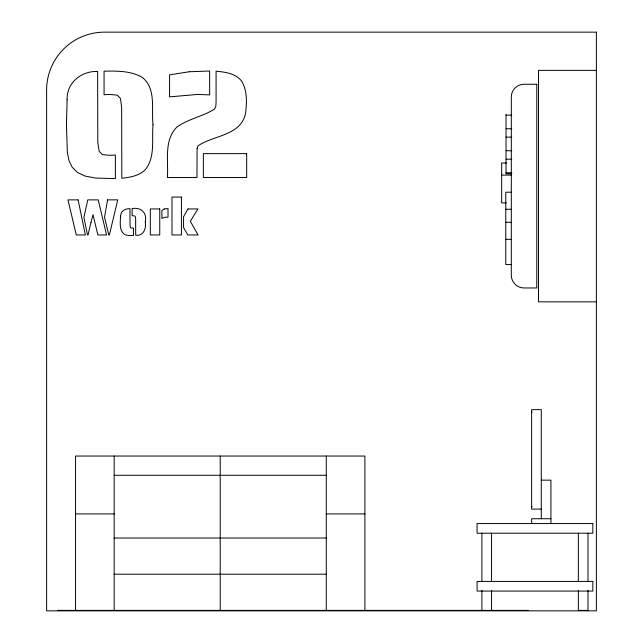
<?xml version="1.0" encoding="UTF-8"?>
<svg xmlns="http://www.w3.org/2000/svg" width="643" height="643" viewBox="0 0 643 643"><rect width="100%" height="100%" fill="white"/><g stroke="black" fill="none" stroke-linecap="round" stroke-linejoin="round"><path stroke-width="0.96" d="M596.382 70.368L538.512 70.368L538.512 301.848L596.382 301.848M506.033 115.161L511.772 115.161M506.033 128.745L511.772 128.745M506.033 137.144L511.772 137.144M506.033 150.727L511.772 150.727M506.033 159.207L511.772 159.207M506.491 163.017L501.669 163.017L501.669 202.891L506.491 202.891M506.033 172.79L511.772 172.79M511.772 173.787L506.033 173.787L506.033 114.197M501.669 175.105L511.314 175.105M511.145 192.209L505.768 192.209L505.768 264.562L511.145 264.562M505.768 209.264L511.145 209.264M505.768 222.285L511.145 222.285M505.768 239.341L511.145 239.341M531.632 412.05L532.115 412.05M114.181 475.281L326.274 475.281M541.277 480.16L550.922 480.16L550.922 523.563M531.632 506.684L532.115 506.684M541.277 509.095L531.632 509.095L531.632 409.639L541.277 409.639L541.277 518.74M75.552 513.918L114.181 513.918M326.274 513.918L364.902 513.918M550.922 518.74L531.632 518.74L531.632 523.563M114.181 538.03L326.274 538.03M114.181 574.199L326.274 574.199M57.645 610.368L528.088 610.368M587.999 533.208L587.999 581.304M587.999 590.322L587.999 610.368L578.354 610.368L578.354 590.322M578.354 533.208L578.354 581.304M491.549 533.208L491.549 581.304M491.549 590.322L491.549 610.368M481.904 533.208L481.904 581.304M481.904 590.322L481.904 610.368M364.902 610.368L364.902 456.048L75.552 456.048L75.552 610.368M326.274 456.048L326.274 610.368M220.227 456.048L220.227 610.368M114.181 456.048L114.181 610.368M67.121 99.786L66.43 124.879L67.346 152.415L68.994 160.597L72.088 167.1L77.385 172.477L85.021 176.053L95.598 178.063L115.386 178.577L115.386 155.011L109.728 155.325L102.382 154.633L99.175 151.346L97.792 142.167L97.64 71.486C81.34 70.754 66.486 82.883 67.121 99.786M153.026 124.879C151.652 139.796 155.518 157.487 145.013 169.993C138.775 175.925 130.039 177.355 121.816 178.272L121.664 107.437L120.434 98.411L117.147 95.116L109.728 94.433L104.07 94.738L104.07 71.172C116.905 70.923 130.593 70.762 142.087 77.24C156.498 88.485 151.226 109.206 153.026 124.879M197.112 148.284L196.959 177.508L167.429 177.508C168.498 160.71 163.756 140.6 176.688 127.25C188.086 118.842 202.609 116.672 214.4 109.117L215.775 106.593L216.08 102.39L216.08 71.172C225.203 72.088 235.74 73.366 241.688 81.219C247.451 90.928 246.912 102.993 245.457 113.819C240.402 135.89 213.637 135.134 198.028 145.832L197.112 148.284M145.286 222.004C146.371 228.466 143.638 236.302 135.697 235.258L135.641 218.532L135.335 216.667L134.524 215.879L132.128 215.726L132.128 208.541C140.97 207.062 147.368 212.761 145.286 222.004M120.651 215.775C119.751 226.585 119.076 237.38 133.551 235.362L133.551 228.169L131.204 228.016L130.344 227.252L130.039 225.42L129.982 208.637C125.514 208.597 120.755 210.671 120.651 215.775M107.59 199.869L104.528 217.101L108.763 234.952L109.374 234.952L117.741 199.869L107.59 199.869M90.968 222.357L88.059 234.952L87.496 234.952L83.928 217.406L87.753 199.869L98.21 199.869L106.569 234.952L97.849 234.952L93.01 214.658L90.968 222.357M187.997 208.943L183.56 216.699L183.56 227.509L187.796 234.952L198.092 234.952L190.296 221.288L197.94 208.943L187.997 208.943M164.423 208.967L161.899 210.422L161.899 218.427L164.27 217.358L168.016 217.053L168.016 208.541L164.423 208.967M189.307 71.751L169.567 74.845L169.567 96.876L197.57 94.433L209.658 94.891L209.658 71.019L189.307 71.751M596.382 32.15L104.487 32.15A57.87 57.87 0 0 0 46.617 90.02L46.617 610.85L596.382 610.85L596.382 32.15M536.776 84.257L524.045 84.257A12.731 12.731 0 0 0 511.314 96.989L511.314 275.228A12.731 12.731 0 0 0 524.045 287.96L536.776 287.96L536.776 84.257M246.679 153.637L203.381 153.637L203.381 177.508L246.679 177.508L246.679 153.637M181.422 197.063L171.986 197.063L171.986 234.952L181.422 234.952L181.422 197.063M78.116 199.869L67.965 199.869L76.276 234.952L85.358 234.952L78.116 199.869M159.753 208.943L150.317 208.943L150.317 234.952L159.753 234.952L159.753 208.943M592.822 523.563L477.082 523.563L477.082 533.208L592.822 533.208L592.822 523.563M592.822 581.433L477.082 581.433L477.082 591.078L592.822 591.078L592.822 581.433"/></g></svg>
